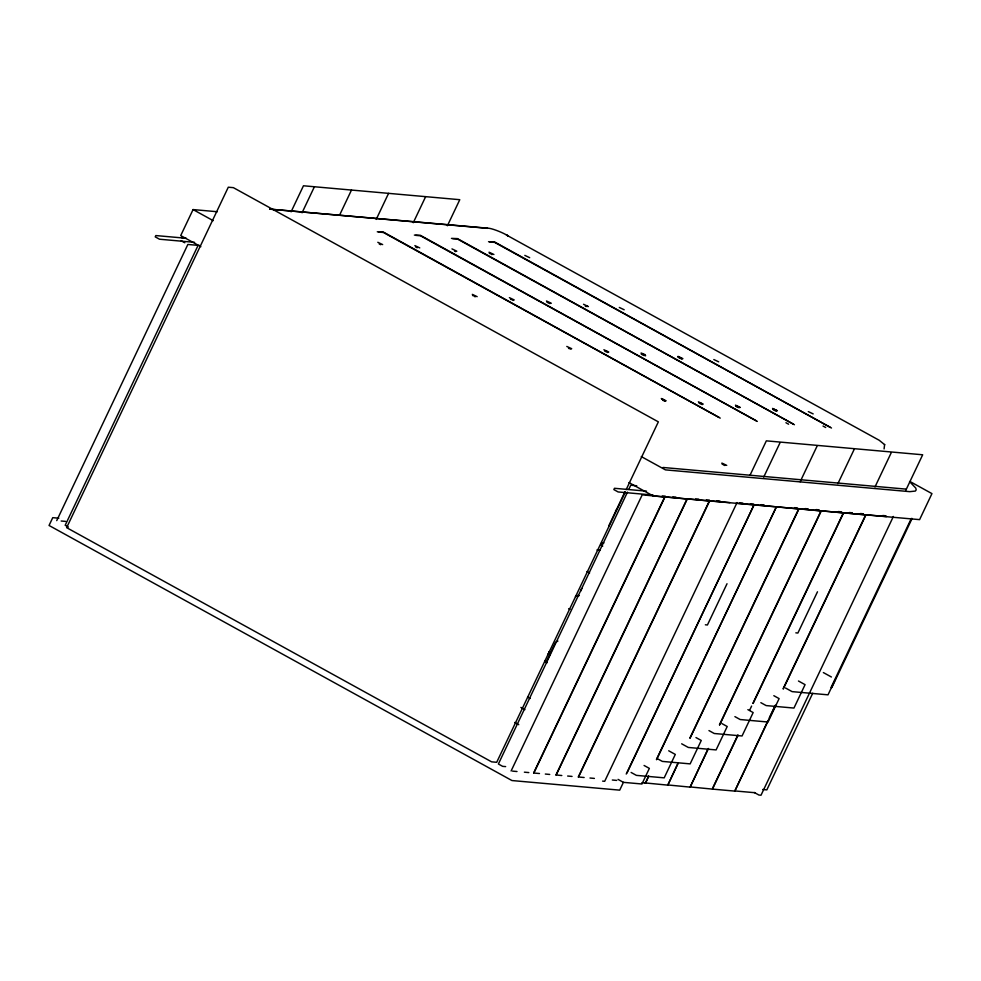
<?xml version="1.0" encoding="UTF-8"?>
<svg xmlns="http://www.w3.org/2000/svg" width="981" height="981" viewBox="0 0 981 981"><rect width="100%" height="100%" fill="white"/><g stroke="black" fill="none" stroke-linecap="round" stroke-linejoin="round"><path stroke-width="1.47" d="M616.301 510.819L615.541 510.414M624.382 492.364L625.081 492.511L496.693 762.298L491.616 761.845L66.634 527.655L228.291 187.212L233.368 187.653L658.349 421.855L626.148 489.666M624.946 492.499L625.265 492.315M616.436 511.003L615.639 510.623M616.326 510.782L615.945 511.187M624.468 492.585L624.345 492.658M884.089 448.93L884.604 444.503M217.353 211.737L193.073 209.578L180.712 235.587L200.847 246.685M56.739 520.617L187.862 244.453L199.683 245.508M197.549 246.513L65.187 525.276L68.388 527.042M291.087 211.822L303.46 185.777L459.782 199.695L447.41 225.74M302.05 212.791L314.411 186.746M339.782 214.729L351.492 190.056M376.214 219.401L388.574 193.355M377.28 231.798L383.228 231.982L720.25 418.114M413.283 222.699L425.656 196.654M414.362 235.097L420.309 235.281L757.332 421.413M451.444 238.395L457.391 238.591L794.414 424.724M488.526 241.706L494.473 241.89L831.496 428.023M645.155 355.6L642.015 353.883M645.621 355.76L644.995 354.595L641.083 352.988M608.661 526.098L624.971 491.751M546.049 662.383L555.577 642.31L557.907 641.059M627.472 492.119L498.385 763.991L502.64 766.345L505.644 766.602M628.784 489.36L630.746 485.227L636.743 485.754M511.101 770.992L642.224 494.829L664.946 497.036L533.811 773.2M533.615 773.003L664.75 496.84L687.276 499.022L556.141 775.186M555.945 774.99L687.08 498.826L709.606 501.009L578.471 777.173M578.275 776.977L709.41 500.813L729.913 502.64M737.062 502.542L604.688 781.305L602.604 781.121M750.073 475.123L766.345 440.849L922.68 454.779L905.745 490.414M763.733 477.048L780.005 442.787M626.221 774.058L754.07 504.798L774.573 506.625M627.067 772.869L754.07 504.798M644.076 765.474L649.361 768.381L641.954 783.991L623.413 782.348L619.71 790.146L511.947 780.545L49.05 525.473L52.753 517.661L58.823 518.201M727.019 583.732L707.436 624.971L705.364 624.787M648.748 776.241L645.473 783.145L648.551 776.045M656.424 759.478L776.412 506.785L798.939 508.967L690.097 738.178M656.62 759.662L776.412 506.785M800.165 481.732L817.087 446.085M678.288 763.034L667.803 785.131L678.104 762.85M689.901 737.994L798.742 508.771L821.269 510.954L719.637 724.984M708.49 748.454L690.134 787.118L707.644 749.643M719.441 724.787L821.072 510.758L843.599 512.94L753.114 703.5M837.897 483.658L854.169 449.384M712.929 787.535L737.847 735.063M749.643 710.207L751.618 706.062M752.918 703.303L843.402 512.756L865.929 514.939L783.316 688.92M689.937 786.921L712.464 789.104L738.031 735.26M817.48 591.788L797.896 633.027L795.836 632.843M874.978 486.956L891.251 452.695M775.444 705.486L734.794 791.103L768.037 720.483M769.349 717.724L775.26 705.29M783.12 688.723L865.733 514.743L886.407 516.582M893.384 516.46L761.011 795.223L758.926 795.039L754.266 792.476M812.709 693.273L766.835 789.877L762.666 789.497M911.337 518.409L831.054 687.497L831.814 687.571L912.109 518.471M835.432 679.22L828.013 694.83L792.096 691.63L785.487 687.988M575.43 596.742L577.012 595.504L579.256 595.626M377.808 242.295L382.664 244.588M414.889 245.593L419.745 247.899M451.971 248.892L456.827 251.197M489.041 252.203L493.909 254.496M472.302 294.361L477.171 296.667M524.823 255.379L529.691 257.684M509.384 297.66L514.252 299.965M546.466 300.971L551.322 303.264M583.548 304.269L588.404 306.575M566.797 346.44L571.665 348.684L570.55 349.15M619.318 307.458L624.186 309.763M603.879 349.739L608.747 352.044M678.043 356.348L682.899 358.641M661.292 398.507L666.16 400.812M713.812 359.536L718.681 361.83M698.374 401.818L703.242 404.111M735.456 405.116L740.324 407.422M772.538 408.415L777.406 410.72M721.869 463.069L726.737 465.374M808.319 411.603L813.175 413.908M678.337 356.9L679.183 357.059M487.765 228.34L269.616 209.125L488.44 228.242C491.493 228.242 502.763 232.423 507.704 235.71L879.209 440.273L884.727 444.724M582.309 588.379L581.12 589.311L581.132 590.721M596.975 549.924L599.832 550.353M773.003 408.967L773.469 409.065M378.568 232.056L383.436 232.485L719.147 417.489M415.65 235.354L420.506 235.796L756.228 420.788M452.719 238.665L457.587 239.094L793.31 424.086M489.801 241.964L494.669 242.393L830.38 427.397M181.289 237.537L184.33 237.819M186.267 238.273L155.844 235.563L155.231 236.862L159.498 239.217L194.594 242.344M663.021 467.471L906.358 489.151M646.528 491.15L614.474 488.293L613.861 489.593L618.116 491.947L653.101 495.062M662.224 495.871L665.265 496.141M672.868 496.827L675.909 497.097M695.676 498.851L698.73 499.121M706.332 499.807L709.373 500.077M716.976 500.751L720.017 501.021M739.784 502.787L742.825 503.057M750.428 503.731L753.666 504.013M761.072 504.675L764.138 504.945M794.536 507.655L797.578 507.925M805.18 508.612L808.221 508.881M816.192 509.593L819.184 509.85M838.301 511.555L841.673 511.861M849.276 512.536L852.317 512.805M860.411 513.529L863.415 513.799M882.741 515.515L885.892 515.798M736.13 503.192L752.243 504.626M61.165 521.009L65.592 521.402M512.572 771.127L516.999 771.52M524.381 772.182L528.808 772.574M535.074 773.138L539.476 773.519M545.326 774.046L549.716 774.438M557.416 775.125L561.806 775.517M567.656 776.032L572.046 776.425M579.746 777.111L584.136 777.504M589.986 778.019L594.388 778.411M612.328 780.018L616.718 780.41M641.979 782.654L645.473 783.145M645.277 782.948L667.803 785.131M667.607 784.935L690.134 787.118M734.61 790.907L755.272 792.746M603.916 542.947C601.439 541.365 598.974 545.865 602.739 546.086M661.66 399.181L662.665 399.304M773.028 409.102L773.678 409.138M513.345 300.444L512.622 300.211M682.003 359.12L681.28 358.887M607.84 352.51L606.834 352.167M776.498 411.186L775.493 410.843M702.335 404.589L701.035 404.123M665.253 401.278L664.529 401.045M548.906 651.592L550.574 652.218M455.711 251.602L454.62 251.197M736.302 405.889L738.975 407.127M549.961 303.607L548.808 303.141M736.51 405.962L737.246 406.232M662.347 399.353L663.156 399.5M679.318 357.268L681.905 358.592M644.198 355.576L642.996 355.073M773.825 409.347L776.437 410.512M738.693 407.655L737.185 407.005M734.794 791.103L712.464 789.104M491.996 254.631L491.089 254.226M380.751 244.723L379.242 244.024M475.258 296.789L474.338 296.397M699.98 402.7L701.685 403.694M662.825 399.525L665.167 400.751M724.824 465.497L723.598 464.957M586.197 306.575L585.277 306.158M605.743 350.732L606.957 351.492M569.458 348.745L568.539 348.316M547.925 653.898L550.083 654.94M680.385 358.519L679.477 358.077M774.88 410.598L773.42 409.85M417.232 247.764L415.527 246.869M663.647 400.689L662.727 400.248M511.42 299.696L510.537 299.242M568.649 608.711L569.936 609.373M605.608 351.627L604.762 351.161M700.115 403.694L699.012 403.093M586.43 305.753L587.067 306.28M775.37 410.033L776.241 410.549M547.901 302.7L546.883 302.111M823.022 426.036L825.708 427.508M910.478 481.781L931.95 493.615L919.602 519.636L653.088 495.895L628.931 482.578M785.94 422.725L788.626 424.209M193.073 209.578L213.196 220.664M641.28 456.57L665.437 469.874L909.828 491.653L915.371 491.064L916.193 489.85L915.764 488.084L909.546 481.548M181.227 240.799L184.784 242.761M823.353 672.561L831.398 677M798.46 680.998L805.07 684.652L793.948 708.061L766.149 705.584L760.851 702.666M586.969 571.531L589.593 572.978M773.825 695.688L779.122 698.607L768 722.016L740.189 719.539L734.904 716.62M747.878 709.643L753.163 712.562L742.053 735.971L714.242 733.494L708.956 730.575M721.93 723.598L727.215 726.516L716.105 749.925L688.294 747.448L681.672 743.806M695.97 737.553L701.268 740.471L690.146 763.88L662.334 761.403L657.049 758.497M544.651 661.231L547.263 662.678M668.699 750.784L675.308 754.426L664.198 777.847L636.387 775.37L631.102 772.452M527.582 697.05L530.194 698.484M520.874 707.424L524.909 709.643M514.731 722.457L518.753 724.677M618.042 779.38L623.413 782.348M586.675 305.876L587.411 306.513M736.608 406.698L735.689 406.122M644.039 354.791L644.664 355.171M642.114 354.619L641.194 354.055M489.924 253.625L489.274 253.208M473.185 295.796L472.535 295.367M722.752 464.491L722.102 464.074M678.68 357.624L677.822 356.912M739.012 406.968L739.637 407.63M507.704 235.71L506.355 234.839L507.668 235.685"/></g></svg>
